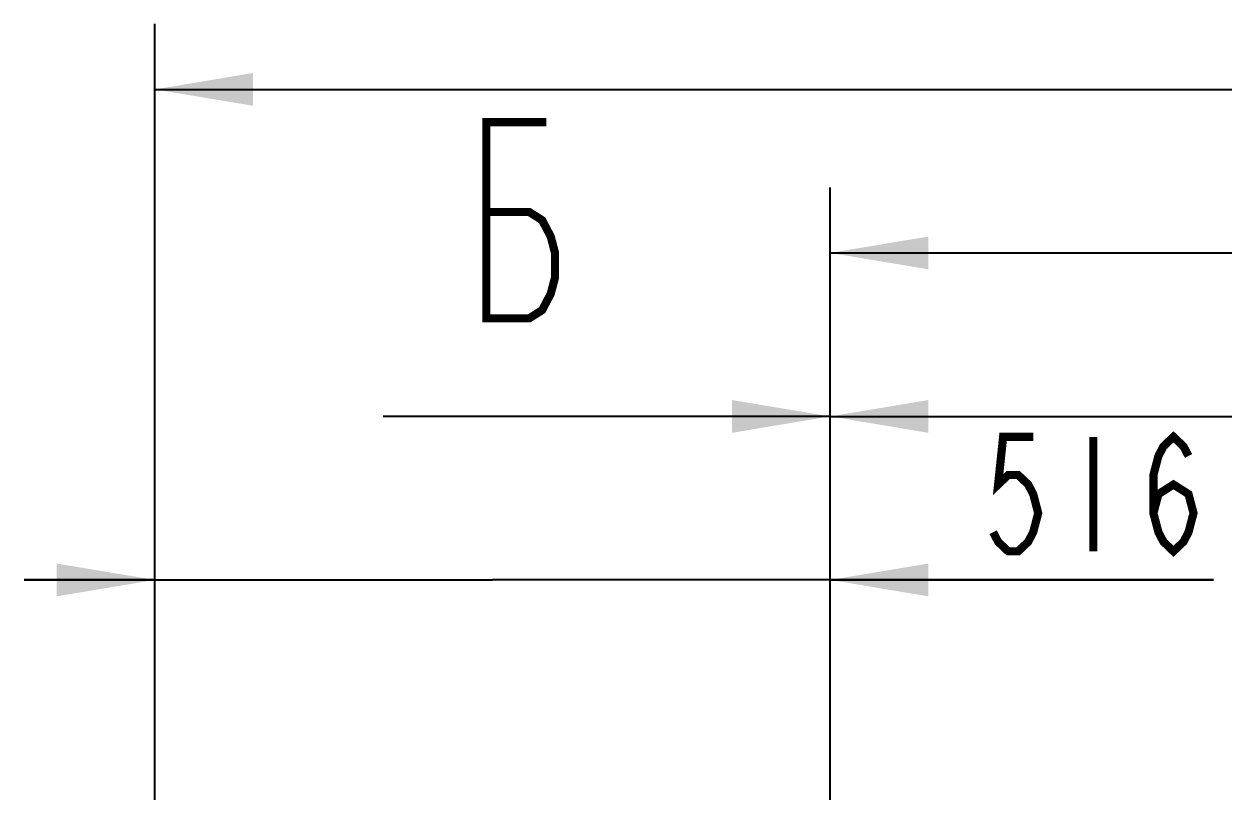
# Model space of a CAD drawing. Header units: millimetres. Extents: x 0 to 1189, y 0 to 841.
# Drawn here: x 107.76 to 144.44, y 711.97 to 735.43 of the extents above; entities that cross this region are included whole.
import ezdxf

# ---------------------------------------------------------------- set-up
doc = ezdxf.new("R2010")
doc.units = ezdxf.units.MM
doc.header["$LTSCALE"] = 65.395
doc.linetypes.add('PHANTOM', pattern=[0.8, 0.45, -0.05, 0.1, -0.05, 0.1, -0.05])
doc.layers.get('0').update_dxf_attribs({"linetype": 'CONTINUOUS'})
doc.layers.add('ALL_DIMENSIONS', color=7, linetype='CONTINUOUS')
doc.layers.add('DEFAULT_3', color=7, linetype='PHANTOM')
doc.styles.get("Standard").update_dxf_attribs({"font": 'txt', "width": 0.7})
doc.dimstyles.new('DIMSTYLE_2', dxfattribs={"dimtxt": 3.5, "dimasz": 3, "dimexe": 0.18, "dimexo": 0.0625, "dimgap": 0.09, "dimtad": 1, "dimlfac": 25, "dimdsep": 46, "dimtxsty": 'STANDARD', "dimblk": '_FILLED', "dimblk1": '_FILLED', "dimblk2": '_FILLED', "dimcen": 0.09, "dimadec": 0, "dimazin": 0, "dimtp": 2, "dimtm": 2, "dimtfac": 1, "dimtofl": 0, "dimtmove": 0, "dimatfit": 3, "dimldrblk": '_FILLED', "dimfxl": 1, "dimtolj": 1, "dimarcsym": 0})
doc.dimstyles.new('DIMSTYLE_3', dxfattribs={"dimtxt": 3.5, "dimasz": 3, "dimexe": 0.18, "dimexo": 0.0625, "dimgap": 0.09, "dimtad": 1, "dimlfac": 25, "dimdsep": 46, "dimtxsty": 'STANDARD', "dimblk": '_FILLED', "dimblk1": '_FILLED', "dimblk2": '_FILLED', "dimcen": 0.09, "dimadec": 0, "dimazin": 0, "dimtp": 0.8, "dimtm": 0.8, "dimtfac": 1, "dimtofl": 0, "dimtmove": 0, "dimatfit": 3, "dimldrblk": '_FILLED', "dimfxl": 1, "dimtolj": 1, "dimarcsym": 0})
doc.dimstyles.get("Standard").update_dxf_attribs({"dimtxt": 3.5, "dimasz": 3, "dimexe": 0.18, "dimexo": 0.0625, "dimgap": 0.09, "dimtad": 1, "dimdec": 5, "dimdsep": 46, "dimtxsty": 'STANDARD', "dimblk": '_FILLED', "dimblk1": '_FILLED', "dimblk2": '_FILLED', "dimcen": 0.09, "dimadec": 0, "dimazin": 0, "dimtol": 1, "dimtp": 1e-05, "dimtm": 1e-05, "dimtfac": 1, "dimtdec": 5, "dimtofl": 0, "dimtmove": 0, "dimatfit": 3, "dimldrblk": '_FILLED', "dimfxl": 1, "dimtolj": 1, "dimarcsym": 0})

# ---------------------------------------------------------------- blocks, each defined once
blk = doc.blocks.new('_FILLED')
at = {"color": 0, "linetype": 'BYBLOCK'}
blk.add_solid([(0, 0), (-1, 0.167), (-1, -0.167)], dxfattribs=at)
blk = doc.blocks.new('*D1')
at = {"layer": 'ALL_DIMENSIONS', "color": 2, "linetype": 'CONTINUOUS'}
for p, q in [((111.762, 705.039), (111.762, 735.427)), ((976.89, 705.039), (976.89, 735.427)), ((111.762, 733.427), (544.326, 733.427)), ((976.89, 733.427), (544.326, 733.427))]:
    blk.add_line(p, q, dxfattribs=at)
at = {"layer": 'ALL_DIMENSIONS', "color": 2, "linetype": 'CONTINUOUS', "xscale": 3, "yscale": 3, "zscale": 3, "rotation": 180}
blk.add_blockref('_FILLED', (111.762, 733.427), dxfattribs=at)
at = {"layer": 'ALL_DIMENSIONS', "color": 2, "linetype": 'CONTINUOUS', "xscale": 3, "yscale": 3, "zscale": 3}
blk.add_blockref('_FILLED', (976.89, 733.427), dxfattribs=at)
blk = doc.blocks.new('*D2')
at = {"layer": 'ALL_DIMENSIONS', "color": 2, "linetype": 'CONTINUOUS'}
for p, q in [((111.762, 705.039), (111.762, 720.427)), ((132.402, 666.841), (132.402, 720.427)), ((111.762, 718.427), (107.762, 718.427)), ((107.762, 718.427), (122.082, 718.427)), ((144.119, 718.427), (122.082, 718.427)), ((132.402, 718.427), (144.119, 718.427))]:
    blk.add_line(p, q, dxfattribs=at)
at = {"layer": 'ALL_DIMENSIONS', "color": 2, "linetype": 'CONTINUOUS', "xscale": 3, "yscale": 3, "zscale": 3}
blk.add_blockref('_FILLED', (111.762, 718.427), dxfattribs=at)
at = {"layer": 'ALL_DIMENSIONS', "color": 2, "linetype": 'CONTINUOUS', "xscale": 3, "yscale": 3, "zscale": 3, "rotation": 180}
blk.add_blockref('_FILLED', (132.402, 718.427), dxfattribs=at)
blk = doc.blocks.new('*D3')
at = {"layer": 'ALL_DIMENSIONS', "color": 2, "linetype": 'CONTINUOUS'}
for p, q in [((132.402, 666.841), (132.402, 725.427)), ((292.402, 694.115), (292.402, 725.427)), ((132.402, 723.427), (212.402, 723.427)), ((292.402, 723.427), (212.402, 723.427))]:
    blk.add_line(p, q, dxfattribs=at)
at = {"layer": 'ALL_DIMENSIONS', "color": 2, "linetype": 'CONTINUOUS', "xscale": 3, "yscale": 3, "zscale": 3, "rotation": 180}
blk.add_blockref('_FILLED', (132.402, 723.427), dxfattribs=at)
at = {"layer": 'ALL_DIMENSIONS', "color": 2, "linetype": 'CONTINUOUS', "xscale": 3, "yscale": 3, "zscale": 3}
blk.add_blockref('_FILLED', (292.402, 723.427), dxfattribs=at)
blk = doc.blocks.new('*D4')
at = {"layer": 'ALL_DIMENSIONS', "color": 2, "linetype": 'CONTINUOUS'}
for p, q in [((132.402, 666.841), (132.402, 730.427)), ((452.402, 694.115), (452.402, 730.427)), ((132.402, 728.427), (292.402, 728.427)), ((452.402, 728.427), (292.402, 728.427))]:
    blk.add_line(p, q, dxfattribs=at)
at = {"layer": 'ALL_DIMENSIONS', "color": 2, "linetype": 'CONTINUOUS', "xscale": 3, "yscale": 3, "zscale": 3, "rotation": 180}
blk.add_blockref('_FILLED', (132.402, 728.427), dxfattribs=at)
at = {"layer": 'ALL_DIMENSIONS', "color": 2, "linetype": 'CONTINUOUS', "xscale": 3, "yscale": 3, "zscale": 3}
blk.add_blockref('_FILLED', (452.402, 728.427), dxfattribs=at)

msp = doc.modelspace()

# ---------------------------------------------------------------- linework, layer by layer
at = {"color": 5, "linetype": 'CONTINUOUS'}
msp.add_line((124.74185715, 723.42712965), (118.74185715, 723.42712965), dxfattribs=at)
at = {"color": 7, "linetype": 'CONTINUOUS', "const_width": 0.25}
msp.add_lwpolyline([(121.89185826, 729.67715625), (123.20435562, 729.67715625), (123.59810664, 729.42714984), (123.8606043, 728.92713702), (123.99185767, 728.42712421), (123.99185767, 727.67710498), (123.8606043, 727.17716473), (123.59810664, 726.67715192), (123.20435562, 726.42714551), (121.89185826, 726.42714551), (121.89185826, 732.42715417), (123.72936001, 732.42715417)], dxfattribs=at)
at = {"layer": 'ALL_DIMENSIONS', "color": 2, "linetype": 'CONTINUOUS', "const_width": 0.25}
for points in [[(138.60625624, 722.80216144), (137.68750083, 722.80216144), (137.53437644, 721.34377863), (137.84062522, 721.63544067), (138.146874, 721.63544067), (138.45312278, 721.34377863), (138.60625624, 721.05211658), (138.75938063, 720.46879248), (138.60625624, 719.88546838), (138.45312278, 719.59380634), (138.146874, 719.30214429), (137.84062522, 719.30214429), (137.53437644, 719.59380634), (137.38125205, 719.88546838)], [(140.44374892, 722.80216144), (140.44374892, 719.30214429)], [(142.28125066, 720.46879248), (142.43437505, 721.05211658), (142.89374822, 721.34377863), (143.35313046, 721.05211658), (143.50625485, 720.46879248), (143.35313046, 719.88546838), (143.20000607, 719.59380634), (142.89374822, 719.30214429), (142.58749944, 719.59380634), (142.43437505, 719.88546838), (142.28125066, 720.46879248), (142.28125066, 721.63544067), (142.43437505, 722.21876477), (142.58749944, 722.51042682), (142.89374822, 722.80216144), (143.20000607, 722.51042682), (143.35313046, 722.21876477)]]:
    msp.add_lwpolyline(points, dxfattribs=at)
at = {"layer": 'DEFAULT_3', "color": 5, "linetype": 'PHANTOM'}
msp.add_line((132.40175857, 717.66220026), (132.40175857, 723.42712965), dxfattribs=at)
at = {"layer": 'DEFAULT_3', "color": 2, "linetype": 'PHANTOM'}
msp.add_line((132.40175857, 649.80075309), (132.40175857, 717.66220026), dxfattribs=at)

# ---------------------------------------------------------------- dimensions: what is measured, and where the dimension line sits
at = {"layer": 'ALL_DIMENSIONS', "color": 2, "linetype": 'CONTINUOUS'}
for base, p1, p2, picture, middle in [((976.88962893, 733.42712965), (111.76175857, 705.03912965), (976.88962893, 705.03912965), '*D1', (527.64980084, 734.30212965)), ((452.40175857, 728.42712965), (132.40175857, 666.84053102), (452.40175857, 694.11512965), '*D4', (287.50175857, 729.30212965)), ((292.40175857, 723.42712965), (132.40175857, 666.84053102), (292.40175857, 694.11512965), '*D3', (207.50175857, 724.30212965))]:
    dim = msp.add_linear_dim(base=base, p1=p1, p2=p2, dimstyle='DIMSTYLE_2', dxfattribs=at)
    dim.commit()
    dim.dimension.update_dxf_attribs({"geometry": picture, "text_midpoint": middle, "dimtype": 160})
dim = msp.add_linear_dim(base=(111.76175857, 718.42712965), p1=(132.40175857, 666.84053102), p2=(111.76175857, 705.03912965), angle=180, dimstyle='DIMSTYLE_3', dxfattribs=at)
dim.commit()
dim.dimension.update_dxf_attribs({"geometry": '*D2', "text_midpoint": (136.76875175, 719.30212965), "dimtype": 160})

# ---------------------------------------------------------------- leaders
at = {"color": 7, "linetype": 'CONTINUOUS'}
msp.add_leader([(132.40175857, 723.42712965), (124.74185715, 723.42712965)], dimstyle='STANDARD', override={"dimtad": 0}, dxfattribs=at)

doc.saveas('drawing.dxf')
